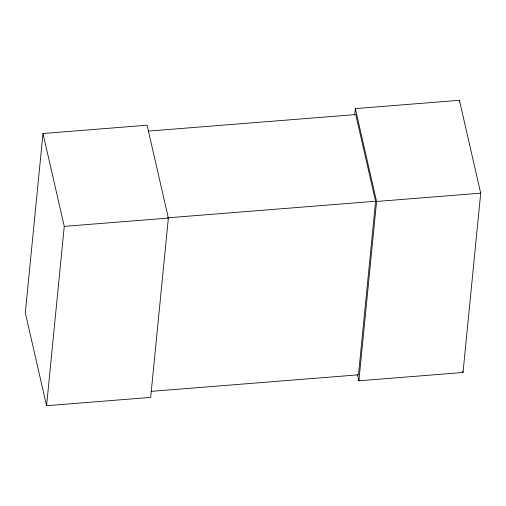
<?xml version="1.0" encoding="UTF-8"?>
<svg xmlns="http://www.w3.org/2000/svg" width="506" height="506" viewBox="0 0 506 506"><rect width="100%" height="100%" fill="white"/><g stroke="black" fill="none" stroke-linecap="round" stroke-linejoin="round"><path stroke-width="0.76" d="M42.985 133.508L25.3 312.828L46.571 405.698L150.68 397.4L168.365 218.08L147.094 125.21L42.985 133.508L64.256 226.378L46.571 405.698M354.7 114.894L355.32 108.6L459.429 100.302L480.7 193.172L463.015 372.492L358.906 380.79L357.495 374.655M148.309 131.111L355.743 114.571L375.597 201.249L358.476 374.826L151.041 391.372M358.906 380.79L376.59 201.477L355.32 108.6M459.277 101.877L459.429 100.302M167.378 217.852L375.597 201.249M64.256 226.378L168.365 218.08M376.59 201.477L480.7 193.172M462.661 370.955L463.015 372.492"/></g></svg>
